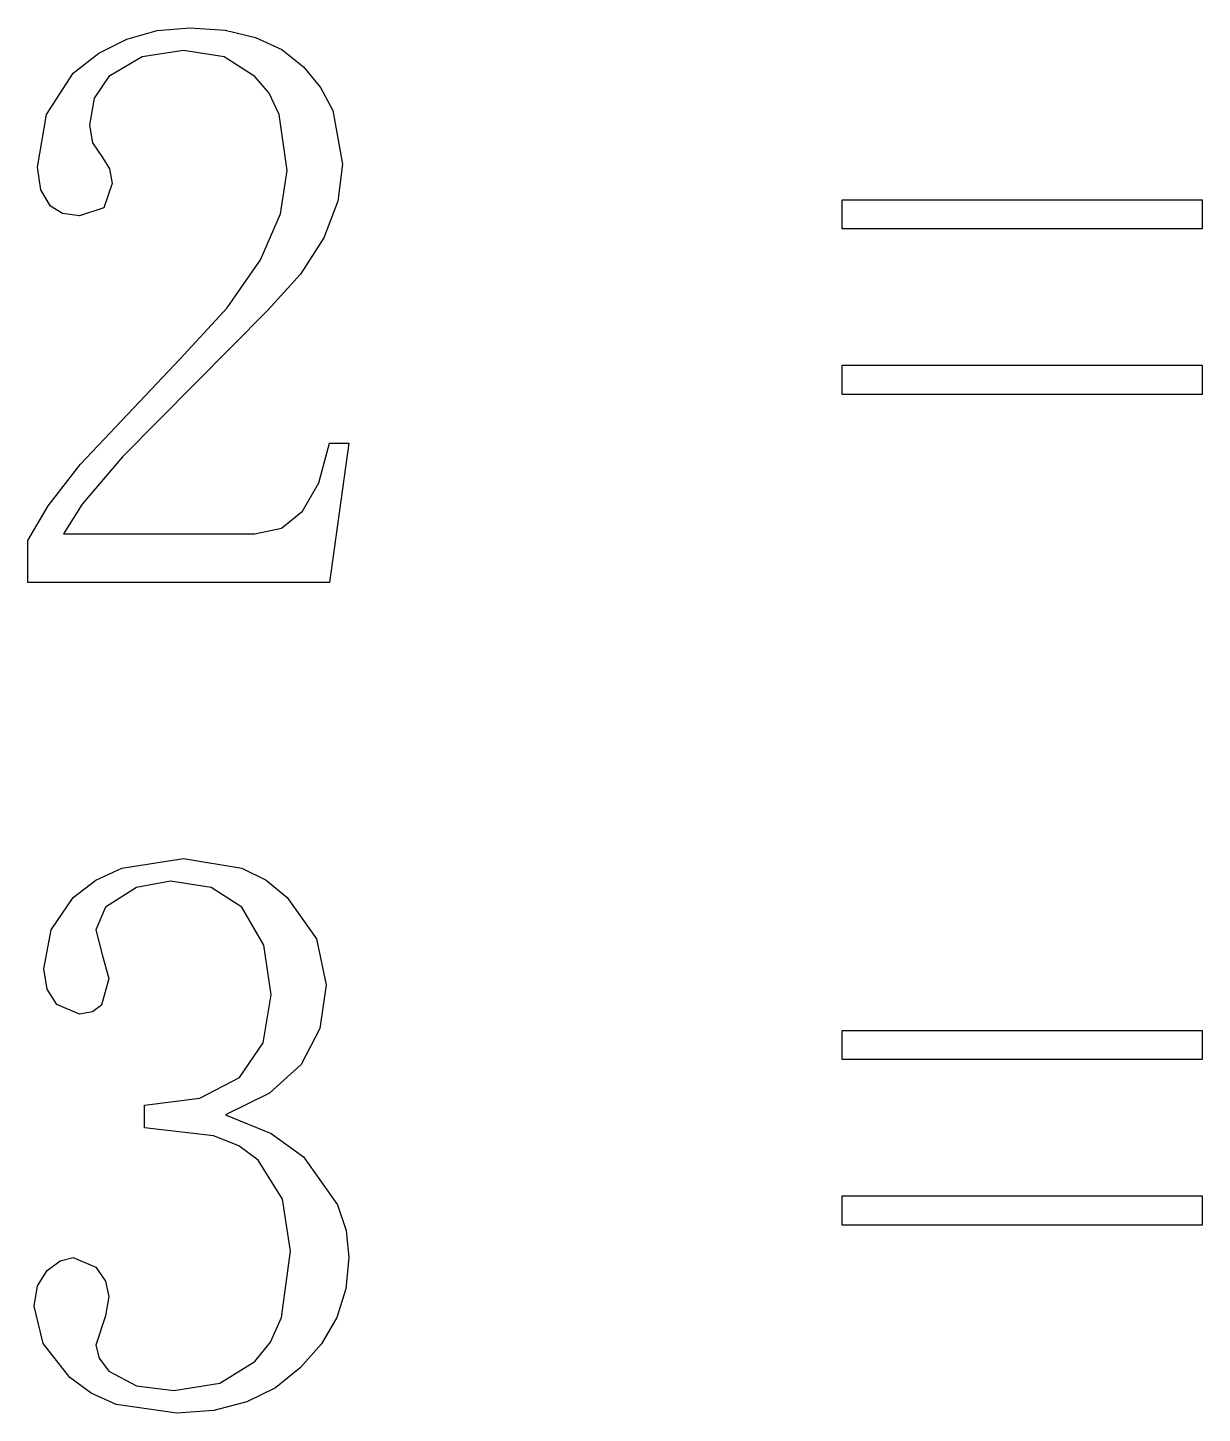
# Model space of a CAD drawing. Extents: x -200 to 421, y -75 to 295.
# Drawn here: x -111.32 to -98.16, y 5.7 to 21.23 of the extents above; entities that cross this region are included whole.
import ezdxf

# ---------------------------------------------------------------- set-up
doc = ezdxf.new("R2010")
doc.units = 0
doc.layers.get('0').update_dxf_attribs({"linetype": 'CONTINUOUS'})

# ---------------------------------------------------------------- blocks, each defined once
blk = doc.blocks.new('BLOCK_1056')
at = {"color": 7}
blk.add_lwpolyline([(-109.613, 17.519), (-109.088, 18.088)], dxfattribs=at)
blk = doc.blocks.new('BLOCK_1057')
at = {"color": 7}
blk.add_lwpolyline([(-109.088, 18.088), (-108.713, 18.629)], dxfattribs=at)
blk = doc.blocks.new('BLOCK_1058')
at = {"color": 7}
blk.add_lwpolyline([(-108.713, 18.629), (-108.488, 19.142)], dxfattribs=at)
blk = doc.blocks.new('BLOCK_1059')
at = {"color": 7}
blk.add_lwpolyline([(-108.488, 19.142), (-108.413, 19.629)], dxfattribs=at)
blk = doc.blocks.new('BLOCK_1060')
at = {"color": 7}
blk.add_lwpolyline([(-108.413, 19.629), (-108.504, 20.256)], dxfattribs=at)
blk = doc.blocks.new('BLOCK_1061')
at = {"color": 7}
blk.add_lwpolyline([(-108.504, 20.256), (-108.618, 20.494)], dxfattribs=at)
blk = doc.blocks.new('BLOCK_1062')
at = {"color": 7}
blk.add_lwpolyline([(-108.618, 20.494), (-108.777, 20.683)], dxfattribs=at)
blk = doc.blocks.new('BLOCK_1063')
at = {"color": 7}
blk.add_lwpolyline([(-108.777, 20.683), (-109.122, 20.901)], dxfattribs=at)
blk = doc.blocks.new('BLOCK_1064')
at = {"color": 7}
blk.add_lwpolyline([(-109.122, 20.901), (-109.577, 20.974)], dxfattribs=at)
blk = doc.blocks.new('BLOCK_1065')
at = {"color": 7}
blk.add_lwpolyline([(-109.577, 20.974), (-110.041, 20.901)], dxfattribs=at)
blk = doc.blocks.new('BLOCK_1066')
at = {"color": 7}
blk.add_lwpolyline([(-110.041, 20.901), (-110.413, 20.683)], dxfattribs=at)
blk = doc.blocks.new('BLOCK_1067')
at = {"color": 7}
blk.add_lwpolyline([(-110.413, 20.683), (-110.577, 20.438)], dxfattribs=at)
blk = doc.blocks.new('BLOCK_1068')
at = {"color": 7}
blk.add_lwpolyline([(-110.577, 20.438), (-110.631, 20.138)], dxfattribs=at)
blk = doc.blocks.new('BLOCK_1069')
at = {"color": 7}
blk.add_lwpolyline([(-110.631, 20.138), (-110.595, 19.938)], dxfattribs=at)
blk = doc.blocks.new('BLOCK_1070')
at = {"color": 7}
blk.add_lwpolyline([(-110.595, 19.938), (-110.486, 19.774)], dxfattribs=at)
blk = doc.blocks.new('BLOCK_1071')
at = {"color": 7}
blk.add_lwpolyline([(-110.486, 19.774), (-110.404, 19.647)], dxfattribs=at)
blk = doc.blocks.new('BLOCK_1072')
at = {"color": 7}
blk.add_lwpolyline([(-110.404, 19.647), (-110.377, 19.483)], dxfattribs=at)
blk = doc.blocks.new('BLOCK_1073')
at = {"color": 7}
blk.add_lwpolyline([(-110.377, 19.483), (-110.468, 19.21)], dxfattribs=at)
blk = doc.blocks.new('BLOCK_1074')
at = {"color": 7}
blk.add_lwpolyline([(-110.468, 19.21), (-110.741, 19.119)], dxfattribs=at)
blk = doc.blocks.new('BLOCK_1075')
at = {"color": 7}
blk.add_lwpolyline([(-110.741, 19.119), (-110.931, 19.147)], dxfattribs=at)
blk = doc.blocks.new('BLOCK_1076')
at = {"color": 7}
blk.add_lwpolyline([(-110.931, 19.147), (-111.068, 19.229)], dxfattribs=at)
blk = doc.blocks.new('BLOCK_1077')
at = {"color": 7}
blk.add_lwpolyline([(-111.068, 19.229), (-111.177, 19.41)], dxfattribs=at)
blk = doc.blocks.new('BLOCK_1078')
at = {"color": 7}
blk.add_lwpolyline([(-111.177, 19.41), (-111.213, 19.665)], dxfattribs=at)
blk = doc.blocks.new('BLOCK_1079')
at = {"color": 7}
blk.add_lwpolyline([(-111.213, 19.665), (-111.113, 20.256)], dxfattribs=at)
blk = doc.blocks.new('BLOCK_1080')
at = {"color": 7}
blk.add_lwpolyline([(-111.113, 20.256), (-110.813, 20.719)], dxfattribs=at)
blk = doc.blocks.new('BLOCK_1081')
at = {"color": 7}
blk.add_lwpolyline([(-110.813, 20.719), (-110.527, 20.942)], dxfattribs=at)
blk = doc.blocks.new('BLOCK_1082')
at = {"color": 7}
blk.add_lwpolyline([(-110.527, 20.942), (-110.213, 21.101)], dxfattribs=at)
blk = doc.blocks.new('BLOCK_1083')
at = {"color": 7}
blk.add_lwpolyline([(-110.213, 21.101), (-109.872, 21.197)], dxfattribs=at)
blk = doc.blocks.new('BLOCK_1084')
at = {"color": 7}
blk.add_lwpolyline([(-109.872, 21.197), (-109.504, 21.229)], dxfattribs=at)
blk = doc.blocks.new('BLOCK_1085')
at = {"color": 7}
blk.add_lwpolyline([(-109.504, 21.229), (-109.111, 21.201)], dxfattribs=at)
blk = doc.blocks.new('BLOCK_1086')
at = {"color": 7}
blk.add_lwpolyline([(-109.111, 21.201), (-108.768, 21.119)], dxfattribs=at)
blk = doc.blocks.new('BLOCK_1087')
at = {"color": 7}
blk.add_lwpolyline([(-108.768, 21.119), (-108.475, 20.983)], dxfattribs=at)
blk = doc.blocks.new('BLOCK_1088')
at = {"color": 7}
blk.add_lwpolyline([(-108.475, 20.983), (-108.231, 20.792)], dxfattribs=at)
blk = doc.blocks.new('BLOCK_1089')
at = {"color": 7}
blk.add_lwpolyline([(-108.231, 20.792), (-108.041, 20.56)], dxfattribs=at)
blk = doc.blocks.new('BLOCK_1090')
at = {"color": 7}
blk.add_lwpolyline([(-108.041, 20.56), (-107.904, 20.301)], dxfattribs=at)
blk = doc.blocks.new('BLOCK_1091')
at = {"color": 7}
blk.add_lwpolyline([(-107.904, 20.301), (-107.795, 19.701)], dxfattribs=at)
blk = doc.blocks.new('BLOCK_1092')
at = {"color": 7}
blk.add_lwpolyline([(-107.795, 19.701), (-107.847, 19.285)], dxfattribs=at)
blk = doc.blocks.new('BLOCK_1093')
at = {"color": 7}
blk.add_lwpolyline([(-107.847, 19.285), (-108.004, 18.874)], dxfattribs=at)
blk = doc.blocks.new('BLOCK_1094')
at = {"color": 7}
blk.add_lwpolyline([(-108.004, 18.874), (-108.266, 18.467)], dxfattribs=at)
blk = doc.blocks.new('BLOCK_1095')
at = {"color": 7}
blk.add_lwpolyline([(-108.266, 18.467), (-108.631, 18.065)], dxfattribs=at)
blk = doc.blocks.new('BLOCK_1096')
at = {"color": 7}
blk.add_lwpolyline([(-108.631, 18.065), (-110.259, 16.419)], dxfattribs=at)
blk = doc.blocks.new('BLOCK_1097')
at = {"color": 7}
blk.add_lwpolyline([(-110.259, 16.419), (-110.711, 15.89)], dxfattribs=at)
blk = doc.blocks.new('BLOCK_1098')
at = {"color": 7}
blk.add_lwpolyline([(-110.711, 15.89), (-110.922, 15.556)], dxfattribs=at)
blk = doc.blocks.new('BLOCK_1099')
at = {"color": 7}
blk.add_lwpolyline([(-110.922, 15.556), (-108.777, 15.556)], dxfattribs=at)
blk = doc.blocks.new('BLOCK_1100')
at = {"color": 7}
blk.add_lwpolyline([(-108.777, 15.556), (-108.479, 15.619)], dxfattribs=at)
blk = doc.blocks.new('BLOCK_1101')
at = {"color": 7}
blk.add_lwpolyline([(-108.479, 15.619), (-108.241, 15.81)], dxfattribs=at)
blk = doc.blocks.new('BLOCK_1102')
at = {"color": 7}
blk.add_lwpolyline([(-108.241, 15.81), (-108.061, 16.129)], dxfattribs=at)
blk = doc.blocks.new('BLOCK_1103')
at = {"color": 7}
blk.add_lwpolyline([(-108.061, 16.129), (-107.941, 16.574)], dxfattribs=at)
blk = doc.blocks.new('BLOCK_1104')
at = {"color": 7}
blk.add_lwpolyline([(-107.941, 16.574), (-107.722, 16.574)], dxfattribs=at)
blk = doc.blocks.new('BLOCK_1105')
at = {"color": 7}
blk.add_lwpolyline([(-107.722, 16.574), (-107.941, 15.01)], dxfattribs=at)
blk = doc.blocks.new('BLOCK_1106')
at = {"color": 7}
blk.add_lwpolyline([(-107.941, 15.01), (-111.322, 15.01)], dxfattribs=at)
blk = doc.blocks.new('BLOCK_1107')
at = {"color": 7}
blk.add_lwpolyline([(-111.322, 15.01), (-111.322, 15.483)], dxfattribs=at)
blk = doc.blocks.new('BLOCK_1108')
at = {"color": 7}
blk.add_lwpolyline([(-111.322, 15.483), (-111.093, 15.869)], dxfattribs=at)
blk = doc.blocks.new('BLOCK_1109')
at = {"color": 7}
blk.add_lwpolyline([(-111.093, 15.869), (-110.731, 16.338)], dxfattribs=at)
blk = doc.blocks.new('BLOCK_1110')
at = {"color": 7}
blk.add_lwpolyline([(-110.731, 16.338), (-109.613, 17.519)], dxfattribs=at)
blk = doc.blocks.new('BLOCK_1111')
at = {"color": 7}
blk.add_lwpolyline([(-102.195, 18.974), (-102.195, 19.301)], dxfattribs=at)
blk = doc.blocks.new('BLOCK_1112')
at = {"color": 7}
blk.add_lwpolyline([(-102.195, 19.301), (-98.159, 19.301)], dxfattribs=at)
blk = doc.blocks.new('BLOCK_1113')
at = {"color": 7}
blk.add_lwpolyline([(-98.159, 19.301), (-98.159, 18.974)], dxfattribs=at)
blk = doc.blocks.new('BLOCK_1114')
at = {"color": 7}
blk.add_lwpolyline([(-98.159, 18.974), (-102.195, 18.974)], dxfattribs=at)
blk = doc.blocks.new('BLOCK_1115')
at = {"color": 7}
blk.add_lwpolyline([(-102.195, 17.119), (-102.195, 17.447)], dxfattribs=at)
blk = doc.blocks.new('BLOCK_1116')
at = {"color": 7}
blk.add_lwpolyline([(-102.195, 17.447), (-98.159, 17.447)], dxfattribs=at)
blk = doc.blocks.new('BLOCK_1117')
at = {"color": 7}
blk.add_lwpolyline([(-98.159, 17.447), (-98.159, 17.119)], dxfattribs=at)
blk = doc.blocks.new('BLOCK_1118')
at = {"color": 7}
blk.add_lwpolyline([(-98.159, 17.119), (-102.195, 17.119)], dxfattribs=at)
blk = doc.blocks.new('BLOCK_1359')
at = {"color": 7}
blk.add_lwpolyline([(-109.104, 9.047), (-108.595, 8.838)], dxfattribs=at)
blk = doc.blocks.new('BLOCK_1360')
at = {"color": 7}
blk.add_lwpolyline([(-108.595, 8.838), (-108.231, 8.574)], dxfattribs=at)
blk = doc.blocks.new('BLOCK_1361')
at = {"color": 7}
blk.add_lwpolyline([(-108.231, 8.574), (-107.85, 8.038)], dxfattribs=at)
blk = doc.blocks.new('BLOCK_1362')
at = {"color": 7}
blk.add_lwpolyline([(-107.85, 8.038), (-107.754, 7.749)], dxfattribs=at)
blk = doc.blocks.new('BLOCK_1363')
at = {"color": 7}
blk.add_lwpolyline([(-107.754, 7.749), (-107.722, 7.447)], dxfattribs=at)
blk = doc.blocks.new('BLOCK_1364')
at = {"color": 7}
blk.add_lwpolyline([(-107.722, 7.447), (-107.756, 7.097)], dxfattribs=at)
blk = doc.blocks.new('BLOCK_1365')
at = {"color": 7}
blk.add_lwpolyline([(-107.756, 7.097), (-107.859, 6.774)], dxfattribs=at)
blk = doc.blocks.new('BLOCK_1366')
at = {"color": 7}
blk.add_lwpolyline([(-107.859, 6.774), (-108.029, 6.479)], dxfattribs=at)
blk = doc.blocks.new('BLOCK_1367')
at = {"color": 7}
blk.add_lwpolyline([(-108.029, 6.479), (-108.268, 6.21)], dxfattribs=at)
blk = doc.blocks.new('BLOCK_1368')
at = {"color": 7}
blk.add_lwpolyline([(-108.268, 6.21), (-108.545, 5.988)], dxfattribs=at)
blk = doc.blocks.new('BLOCK_1369')
at = {"color": 7}
blk.add_lwpolyline([(-108.545, 5.988), (-108.868, 5.829)], dxfattribs=at)
blk = doc.blocks.new('BLOCK_1370')
at = {"color": 7}
blk.add_lwpolyline([(-108.868, 5.829), (-109.236, 5.733)], dxfattribs=at)
blk = doc.blocks.new('BLOCK_1371')
at = {"color": 7}
blk.add_lwpolyline([(-109.236, 5.733), (-109.65, 5.701)], dxfattribs=at)
blk = doc.blocks.new('BLOCK_1372')
at = {"color": 7}
blk.add_lwpolyline([(-109.65, 5.701), (-110.331, 5.801)], dxfattribs=at)
blk = doc.blocks.new('BLOCK_1373')
at = {"color": 7}
blk.add_lwpolyline([(-110.331, 5.801), (-110.611, 5.926)], dxfattribs=at)
blk = doc.blocks.new('BLOCK_1374')
at = {"color": 7}
blk.add_lwpolyline([(-110.611, 5.926), (-110.85, 6.101)], dxfattribs=at)
blk = doc.blocks.new('BLOCK_1375')
at = {"color": 7}
blk.add_lwpolyline([(-110.85, 6.101), (-111.15, 6.483)], dxfattribs=at)
blk = doc.blocks.new('BLOCK_1376')
at = {"color": 7}
blk.add_lwpolyline([(-111.15, 6.483), (-111.25, 6.901)], dxfattribs=at)
blk = doc.blocks.new('BLOCK_1377')
at = {"color": 7}
blk.add_lwpolyline([(-111.25, 6.901), (-111.213, 7.129)], dxfattribs=at)
blk = doc.blocks.new('BLOCK_1378')
at = {"color": 7}
blk.add_lwpolyline([(-111.213, 7.129), (-111.104, 7.301)], dxfattribs=at)
blk = doc.blocks.new('BLOCK_1379')
at = {"color": 7}
blk.add_lwpolyline([(-111.104, 7.301), (-110.959, 7.41)], dxfattribs=at)
blk = doc.blocks.new('BLOCK_1380')
at = {"color": 7}
blk.add_lwpolyline([(-110.959, 7.41), (-110.813, 7.447)], dxfattribs=at)
blk = doc.blocks.new('BLOCK_1381')
at = {"color": 7}
blk.add_lwpolyline([(-110.813, 7.447), (-110.559, 7.338)], dxfattribs=at)
blk = doc.blocks.new('BLOCK_1382')
at = {"color": 7}
blk.add_lwpolyline([(-110.559, 7.338), (-110.45, 7.183)], dxfattribs=at)
blk = doc.blocks.new('BLOCK_1383')
at = {"color": 7}
blk.add_lwpolyline([(-110.45, 7.183), (-110.413, 7.01)], dxfattribs=at)
blk = doc.blocks.new('BLOCK_1384')
at = {"color": 7}
blk.add_lwpolyline([(-110.413, 7.01), (-110.45, 6.792)], dxfattribs=at)
blk = doc.blocks.new('BLOCK_1385')
at = {"color": 7}
blk.add_lwpolyline([(-110.45, 6.792), (-110.559, 6.465)], dxfattribs=at)
blk = doc.blocks.new('BLOCK_1386')
at = {"color": 7}
blk.add_lwpolyline([(-110.559, 6.465), (-110.522, 6.319)], dxfattribs=at)
blk = doc.blocks.new('BLOCK_1387')
at = {"color": 7}
blk.add_lwpolyline([(-110.522, 6.319), (-110.413, 6.174)], dxfattribs=at)
blk = doc.blocks.new('BLOCK_1388')
at = {"color": 7}
blk.add_lwpolyline([(-110.413, 6.174), (-110.104, 6.01)], dxfattribs=at)
blk = doc.blocks.new('BLOCK_1389')
at = {"color": 7}
blk.add_lwpolyline([(-110.104, 6.01), (-109.686, 5.956)], dxfattribs=at)
blk = doc.blocks.new('BLOCK_1390')
at = {"color": 7}
blk.add_lwpolyline([(-109.686, 5.956), (-109.168, 6.038)], dxfattribs=at)
blk = doc.blocks.new('BLOCK_1391')
at = {"color": 7}
blk.add_lwpolyline([(-109.168, 6.038), (-108.777, 6.283)], dxfattribs=at)
blk = doc.blocks.new('BLOCK_1392')
at = {"color": 7}
blk.add_lwpolyline([(-108.777, 6.283), (-108.602, 6.497)], dxfattribs=at)
blk = doc.blocks.new('BLOCK_1393')
at = {"color": 7}
blk.add_lwpolyline([(-108.602, 6.497), (-108.477, 6.774)], dxfattribs=at)
blk = doc.blocks.new('BLOCK_1394')
at = {"color": 7}
blk.add_lwpolyline([(-108.477, 6.774), (-108.377, 7.519)], dxfattribs=at)
blk = doc.blocks.new('BLOCK_1395')
at = {"color": 7}
blk.add_lwpolyline([(-108.377, 7.519), (-108.468, 8.101)], dxfattribs=at)
blk = doc.blocks.new('BLOCK_1396')
at = {"color": 7}
blk.add_lwpolyline([(-108.468, 8.101), (-108.741, 8.538)], dxfattribs=at)
blk = doc.blocks.new('BLOCK_1397')
at = {"color": 7}
blk.add_lwpolyline([(-108.741, 8.538), (-108.956, 8.697)], dxfattribs=at)
blk = doc.blocks.new('BLOCK_1398')
at = {"color": 7}
blk.add_lwpolyline([(-108.956, 8.697), (-109.241, 8.81)], dxfattribs=at)
blk = doc.blocks.new('BLOCK_1399')
at = {"color": 7}
blk.add_lwpolyline([(-109.241, 8.81), (-110.013, 8.901)], dxfattribs=at)
blk = doc.blocks.new('BLOCK_1400')
at = {"color": 7}
blk.add_lwpolyline([(-110.013, 8.901), (-110.013, 9.156)], dxfattribs=at)
blk = doc.blocks.new('BLOCK_1401')
at = {"color": 7}
blk.add_lwpolyline([(-110.013, 9.156), (-109.393, 9.233)], dxfattribs=at)
blk = doc.blocks.new('BLOCK_1402')
at = {"color": 7}
blk.add_lwpolyline([(-109.393, 9.233), (-108.95, 9.465)], dxfattribs=at)
blk = doc.blocks.new('BLOCK_1403')
at = {"color": 7}
blk.add_lwpolyline([(-108.95, 9.465), (-108.684, 9.851)], dxfattribs=at)
blk = doc.blocks.new('BLOCK_1404')
at = {"color": 7}
blk.add_lwpolyline([(-108.684, 9.851), (-108.595, 10.392)], dxfattribs=at)
blk = doc.blocks.new('BLOCK_1405')
at = {"color": 7}
blk.add_lwpolyline([(-108.595, 10.392), (-108.677, 10.947)], dxfattribs=at)
blk = doc.blocks.new('BLOCK_1406')
at = {"color": 7}
blk.add_lwpolyline([(-108.677, 10.947), (-108.922, 11.374)], dxfattribs=at)
blk = doc.blocks.new('BLOCK_1407')
at = {"color": 7}
blk.add_lwpolyline([(-108.922, 11.374), (-109.268, 11.592)], dxfattribs=at)
blk = doc.blocks.new('BLOCK_1408')
at = {"color": 7}
blk.add_lwpolyline([(-109.268, 11.592), (-109.722, 11.665)], dxfattribs=at)
blk = doc.blocks.new('BLOCK_1409')
at = {"color": 7}
blk.add_lwpolyline([(-109.722, 11.665), (-110.104, 11.592)], dxfattribs=at)
blk = doc.blocks.new('BLOCK_1410')
at = {"color": 7}
blk.add_lwpolyline([(-110.104, 11.592), (-110.45, 11.374)], dxfattribs=at)
blk = doc.blocks.new('BLOCK_1411')
at = {"color": 7}
blk.add_lwpolyline([(-110.45, 11.374), (-110.559, 11.119)], dxfattribs=at)
blk = doc.blocks.new('BLOCK_1412')
at = {"color": 7}
blk.add_lwpolyline([(-110.559, 11.119), (-110.486, 10.829)], dxfattribs=at)
blk = doc.blocks.new('BLOCK_1413')
at = {"color": 7}
blk.add_lwpolyline([(-110.486, 10.829), (-110.413, 10.574)], dxfattribs=at)
blk = doc.blocks.new('BLOCK_1414')
at = {"color": 7}
blk.add_lwpolyline([(-110.413, 10.574), (-110.495, 10.274)], dxfattribs=at)
blk = doc.blocks.new('BLOCK_1415')
at = {"color": 7}
blk.add_lwpolyline([(-110.495, 10.274), (-110.597, 10.199)], dxfattribs=at)
blk = doc.blocks.new('BLOCK_1416')
at = {"color": 7}
blk.add_lwpolyline([(-110.597, 10.199), (-110.741, 10.174)], dxfattribs=at)
blk = doc.blocks.new('BLOCK_1417')
at = {"color": 7}
blk.add_lwpolyline([(-110.741, 10.174), (-110.995, 10.283)], dxfattribs=at)
blk = doc.blocks.new('BLOCK_1418')
at = {"color": 7}
blk.add_lwpolyline([(-110.995, 10.283), (-111.104, 10.456)], dxfattribs=at)
blk = doc.blocks.new('BLOCK_1419')
at = {"color": 7}
blk.add_lwpolyline([(-111.104, 10.456), (-111.141, 10.683)], dxfattribs=at)
blk = doc.blocks.new('BLOCK_1420')
at = {"color": 7}
blk.add_lwpolyline([(-111.141, 10.683), (-111.059, 11.119)], dxfattribs=at)
blk = doc.blocks.new('BLOCK_1421')
at = {"color": 7}
blk.add_lwpolyline([(-111.059, 11.119), (-110.813, 11.483)], dxfattribs=at)
blk = doc.blocks.new('BLOCK_1422')
at = {"color": 7}
blk.add_lwpolyline([(-110.813, 11.483), (-110.559, 11.674)], dxfattribs=at)
blk = doc.blocks.new('BLOCK_1423')
at = {"color": 7}
blk.add_lwpolyline([(-110.559, 11.674), (-110.268, 11.81)], dxfattribs=at)
blk = doc.blocks.new('BLOCK_1424')
at = {"color": 7}
blk.add_lwpolyline([(-110.268, 11.81), (-109.577, 11.919)], dxfattribs=at)
blk = doc.blocks.new('BLOCK_1425')
at = {"color": 7}
blk.add_lwpolyline([(-109.577, 11.919), (-108.922, 11.81)], dxfattribs=at)
blk = doc.blocks.new('BLOCK_1426')
at = {"color": 7}
blk.add_lwpolyline([(-108.922, 11.81), (-108.65, 11.674)], dxfattribs=at)
blk = doc.blocks.new('BLOCK_1427')
at = {"color": 7}
blk.add_lwpolyline([(-108.65, 11.674), (-108.413, 11.483)], dxfattribs=at)
blk = doc.blocks.new('BLOCK_1428')
at = {"color": 7}
blk.add_lwpolyline([(-108.413, 11.483), (-108.086, 11.019)], dxfattribs=at)
blk = doc.blocks.new('BLOCK_1429')
at = {"color": 7}
blk.add_lwpolyline([(-108.086, 11.019), (-107.977, 10.501)], dxfattribs=at)
blk = doc.blocks.new('BLOCK_1430')
at = {"color": 7}
blk.add_lwpolyline([(-107.977, 10.501), (-108.047, 10.015)], dxfattribs=at)
blk = doc.blocks.new('BLOCK_1431')
at = {"color": 7}
blk.add_lwpolyline([(-108.047, 10.015), (-108.259, 9.61)], dxfattribs=at)
blk = doc.blocks.new('BLOCK_1432')
at = {"color": 7}
blk.add_lwpolyline([(-108.259, 9.61), (-108.611, 9.288)], dxfattribs=at)
blk = doc.blocks.new('BLOCK_1433')
at = {"color": 7}
blk.add_lwpolyline([(-108.611, 9.288), (-109.104, 9.047)], dxfattribs=at)
blk = doc.blocks.new('BLOCK_1434')
at = {"color": 7}
blk.add_lwpolyline([(-102.195, 9.665), (-102.195, 9.992)], dxfattribs=at)
blk = doc.blocks.new('BLOCK_1435')
at = {"color": 7}
blk.add_lwpolyline([(-102.195, 9.992), (-98.159, 9.992)], dxfattribs=at)
blk = doc.blocks.new('BLOCK_1436')
at = {"color": 7}
blk.add_lwpolyline([(-98.159, 9.992), (-98.159, 9.665)], dxfattribs=at)
blk = doc.blocks.new('BLOCK_1437')
at = {"color": 7}
blk.add_lwpolyline([(-98.159, 9.665), (-102.195, 9.665)], dxfattribs=at)
blk = doc.blocks.new('BLOCK_1438')
at = {"color": 7}
blk.add_lwpolyline([(-102.195, 7.81), (-102.195, 8.138)], dxfattribs=at)
blk = doc.blocks.new('BLOCK_1439')
at = {"color": 7}
blk.add_lwpolyline([(-102.195, 8.138), (-98.159, 8.138)], dxfattribs=at)
blk = doc.blocks.new('BLOCK_1440')
at = {"color": 7}
blk.add_lwpolyline([(-98.159, 8.138), (-98.159, 7.81)], dxfattribs=at)
blk = doc.blocks.new('BLOCK_1441')
at = {"color": 7}
blk.add_lwpolyline([(-98.159, 7.81), (-102.195, 7.81)], dxfattribs=at)

msp = doc.modelspace()

# ---------------------------------------------------------------- block references
for name in ['BLOCK_1083', 'BLOCK_1084', 'BLOCK_1085', 'BLOCK_1086', 'BLOCK_1087', 'BLOCK_1082', 'BLOCK_1065', 'BLOCK_1064', 'BLOCK_1088', 'BLOCK_1081', 'BLOCK_1066', 'BLOCK_1063', 'BLOCK_1080', 'BLOCK_1067', 'BLOCK_1062', 'BLOCK_1089', 'BLOCK_1090', 'BLOCK_1068', 'BLOCK_1061', 'BLOCK_1079', 'BLOCK_1060', 'BLOCK_1091', 'BLOCK_1069', 'BLOCK_1070', 'BLOCK_1071', 'BLOCK_1078', 'BLOCK_1072', 'BLOCK_1059', 'BLOCK_1092', 'BLOCK_1077', 'BLOCK_1073', 'BLOCK_1093', 'BLOCK_1111', 'BLOCK_1112', 'BLOCK_1113', 'BLOCK_1076', 'BLOCK_1075', 'BLOCK_1074', 'BLOCK_1058', 'BLOCK_1114', 'BLOCK_1094', 'BLOCK_1057', 'BLOCK_1095', 'BLOCK_1096', 'BLOCK_1056', 'BLOCK_1110', 'BLOCK_1115', 'BLOCK_1116', 'BLOCK_1117', 'BLOCK_1118', 'BLOCK_1103', 'BLOCK_1104', 'BLOCK_1105', 'BLOCK_1109', 'BLOCK_1097', 'BLOCK_1102', 'BLOCK_1108', 'BLOCK_1098', 'BLOCK_1101', 'BLOCK_1099', 'BLOCK_1100', 'BLOCK_1107', 'BLOCK_1106', 'BLOCK_1423', 'BLOCK_1424', 'BLOCK_1425', 'BLOCK_1426', 'BLOCK_1422', 'BLOCK_1409', 'BLOCK_1408', 'BLOCK_1427', 'BLOCK_1410', 'BLOCK_1407', 'BLOCK_1421', 'BLOCK_1411', 'BLOCK_1406', 'BLOCK_1428', 'BLOCK_1420', 'BLOCK_1412', 'BLOCK_1405', 'BLOCK_1429', 'BLOCK_1413', 'BLOCK_1419', 'BLOCK_1414', 'BLOCK_1418', 'BLOCK_1430', 'BLOCK_1417', 'BLOCK_1415', 'BLOCK_1404', 'BLOCK_1416', 'BLOCK_1431', 'BLOCK_1434', 'BLOCK_1435', 'BLOCK_1436', 'BLOCK_1403', 'BLOCK_1437', 'BLOCK_1432', 'BLOCK_1402', 'BLOCK_1401', 'BLOCK_1433', 'BLOCK_1400', 'BLOCK_1359', 'BLOCK_1399', 'BLOCK_1398', 'BLOCK_1397', 'BLOCK_1360', 'BLOCK_1361', 'BLOCK_1396', 'BLOCK_1395', 'BLOCK_1438', 'BLOCK_1439', 'BLOCK_1440', 'BLOCK_1362', 'BLOCK_1441', 'BLOCK_1363', 'BLOCK_1394', 'BLOCK_1378', 'BLOCK_1379', 'BLOCK_1380', 'BLOCK_1381', 'BLOCK_1382', 'BLOCK_1364', 'BLOCK_1383', 'BLOCK_1377', 'BLOCK_1384', 'BLOCK_1365', 'BLOCK_1376', 'BLOCK_1385', 'BLOCK_1393', 'BLOCK_1366', 'BLOCK_1375', 'BLOCK_1386', 'BLOCK_1392', 'BLOCK_1367', 'BLOCK_1387', 'BLOCK_1391', 'BLOCK_1374', 'BLOCK_1388', 'BLOCK_1368', 'BLOCK_1373', 'BLOCK_1389', 'BLOCK_1390', 'BLOCK_1369', 'BLOCK_1372', 'BLOCK_1370', 'BLOCK_1371']:
    msp.add_blockref(name, (0, 0))

doc.saveas('drawing.dxf')
